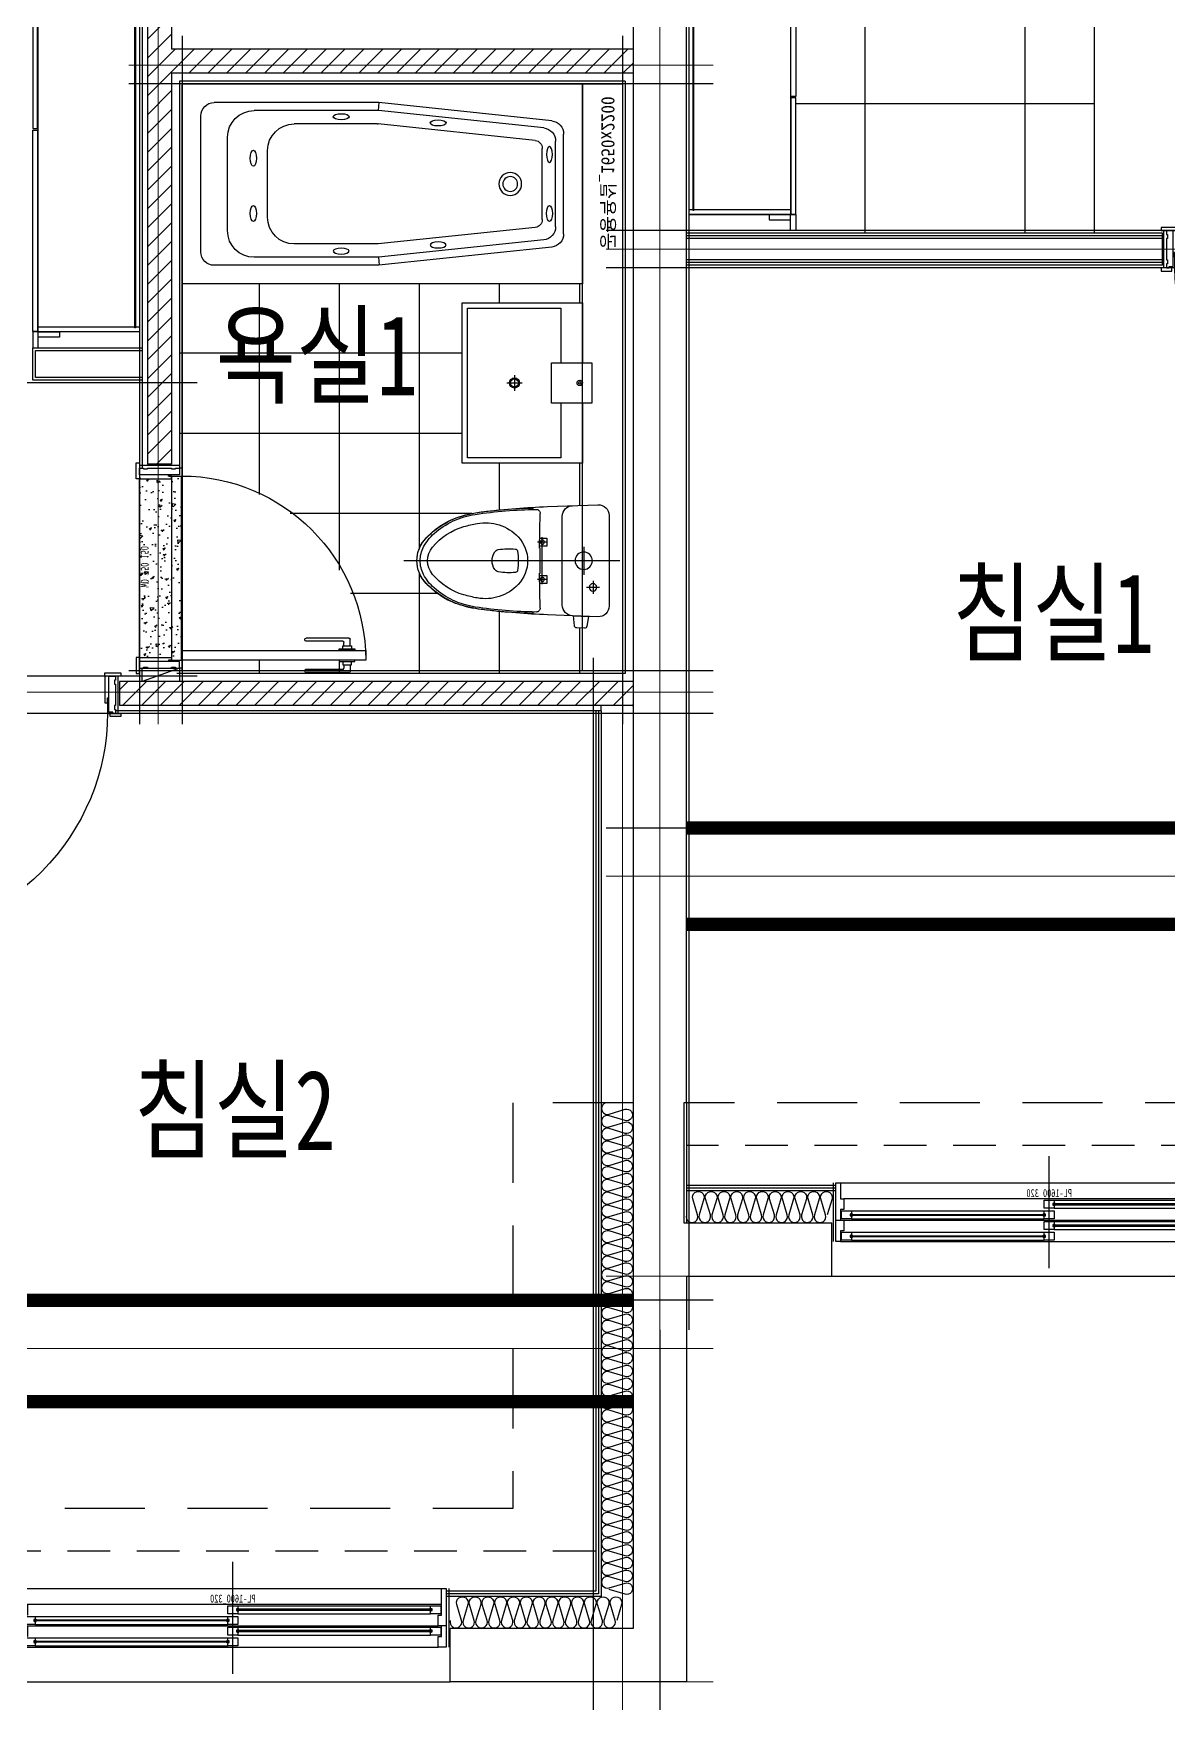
# Model space of a CAD drawing. Header units: millimetres. Extents: x 11101 to 63139, y 2659 to 57930.
# Drawn here: x 42802 to 47057, y 17563 to 23824 of the extents above; entities that cross this region are included whole.
import ezdxf
from ezdxf.enums import TextEntityAlignment as Align

# ---------------------------------------------------------------- set-up
doc = ezdxf.new("R2010")
doc.units = ezdxf.units.MM
doc.header["$LTSCALE"] = 100
for name, pattern in [('CEN', [62, 60, -1, 0, -1]), ('U-59A(111-115)$0$CEN', [62, 60, -1, 0, -1]), ('U-59A(111-115)$0$H', [1.3, 0.8, -0.5]), ('U-59A(111-115)$0$HID', [2.3, 1.5, -0.8]), ('U-59E(111D-114D)$0$CEN', [62, 60, -1, 0, -1]), ('U-59E(111D-114D)$0$H', [1.3, 0.8, -0.5]), ('U-59E(111D-114D)$0$HID', [2.3, 1.5, -0.8])]:
    doc.linetypes.add(name, pattern=pattern)
doc.layers.get('Defpoints').update_dxf_attribs({"color": 127})
for name, color, linetype in [('111D-114D-COR2-MF$0$WALL-1', 2, 'Continuous'), ('CEN-b', 16, 'CEN'), ('TEXT_실명', 3, 'Continuous'), ('U-59A(111-115)$0$CEN-b', 16, 'U-59A(111-115)$0$CEN'), ('U-59A(111-115)$0$CURTAIN', 8, 'U-59A(111-115)$0$H'), ('U-59A(111-115)$0$DOOR', 4, 'Continuous'), ('U-59A(111-115)$0$DOOR_1', 1, 'Continuous'), ('U-59A(111-115)$0$ELE5', 4, 'Continuous'), ('U-59A(111-115)$0$ELE7', 8, 'Continuous'), ('U-59A(111-115)$0$FIN6', 5, 'Continuous'), ('U-59A(111-115)$0$FUR', 4, 'Continuous'), ('U-59A(111-115)$0$INS', 8, 'Continuous'), ('U-59A(111-115)$0$INSHAT', 150, 'U-59A(111-115)$0$HID'), ('U-59A(111-115)$0$INSUL', 8, 'Continuous'), ('U-59A(111-115)$0$MC중심선', 8, 'U-59A(111-115)$0$HID'), ('U-59A(111-115)$0$RAIL-1', 7, 'Continuous'), ('U-59A(111-115)$0$TILE', 8, 'Continuous'), ('U-59A(111-115)$0$WALL-1', 2, 'Continuous'), ('U-59A(111-115)$0$WALL-3', 7, 'Continuous'), ('U-59A(111-115)$0$WIN', 4, 'Continuous'), ('U-59E(111D-114D)$0$CEN-b', 16, 'U-59E(111D-114D)$0$CEN'), ('U-59E(111D-114D)$0$CURTAIN', 8, 'U-59E(111D-114D)$0$H'), ('U-59E(111D-114D)$0$DOOR', 4, 'Continuous'), ('U-59E(111D-114D)$0$DOOR_1', 1, 'Continuous'), ('U-59E(111D-114D)$0$DOOR_2', 5, 'Continuous'), ('U-59E(111D-114D)$0$ELE7', 8, 'Continuous'), ('U-59E(111D-114D)$0$FIN4', 6, 'Continuous'), ('U-59E(111D-114D)$0$FIN6', 5, 'Continuous'), ('U-59E(111D-114D)$0$FUR', 4, 'Continuous'), ('U-59E(111D-114D)$0$FUR-R', 6, 'Continuous'), ('U-59E(111D-114D)$0$HAT-1', 9, 'Continuous'), ('U-59E(111D-114D)$0$INS', 8, 'Continuous'), ('U-59E(111D-114D)$0$INSHAT', 150, 'U-59E(111D-114D)$0$HID'), ('U-59E(111D-114D)$0$INSUL', 8, 'Continuous'), ('U-59E(111D-114D)$0$MC중심선', 8, 'U-59E(111D-114D)$0$HID'), ('U-59E(111D-114D)$0$RAIL-1', 7, 'Continuous'), ('U-59E(111D-114D)$0$TILE', 8, 'Continuous'), ('U-59E(111D-114D)$0$WALL-1', 2, 'Continuous'), ('U-59E(111D-114D)$0$WALL-2', 3, 'Continuous'), ('U-59E(111D-114D)$0$WALL-4', 4, 'Continuous'), ('U-59E(111D-114D)$0$WIN', 4, 'Continuous')]:
    doc.layers.add(name, color=color, linetype=linetype)
doc.layers.add('U-59A(111-115)$0$CEN아파트', color=1, linetype='U-59A(111-115)$0$CEN', lineweight=5)
doc.layers.add('U-59E(111D-114D)$0$CEN아파트', color=1, linetype='U-59E(111D-114D)$0$CEN', lineweight=5)
for name, color, linetype, plot in [('U-59A(111-115)$0$MC', 144, 'Continuous', False), ('U-59A(111-115)$0$창호공차', 39, 'Continuous', False), ('U-59E(111D-114D)$0$Defponts', 161, 'Continuous', False), ('U-59E(111D-114D)$0$MC', 144, 'Continuous', False), ('U-59E(111D-114D)$0$창호공차', 39, 'Continuous', False)]:
    doc.layers.add(name, color=color, linetype=linetype, plot=plot)
doc.styles.add('U-59A(111-115)$0$돋움체', font='', dxfattribs={"width": 0.8})
doc.styles.add('U-59E(111D-114D)$0$돋움체', font='', dxfattribs={"width": 0.8})
doc.styles.add('돋움체', font='', dxfattribs={"width": 0.8})
doc.styles.get('U-59A(111-115)$0$돋움체').set_extended_font_data('DotumChe')
doc.styles.get('U-59E(111D-114D)$0$돋움체').set_extended_font_data('DotumChe')
doc.styles.get('돋움체').set_extended_font_data('DotumChe')
pattern_1 = [(45, (197221.51, -125625.39), (-35.355339, 35.355339), [])]

# ---------------------------------------------------------------- blocks, each defined once
blk = doc.blocks.new('U-59A(111-115)$0$WD_손잡이')
at = {"layer": 'U-59A(111-115)$0$DOOR', "color": 8, "ltscale": 2}
for p, q in [((17.55, 17.35), (17.55, 42.1)), ((22.05, 46.6), (183.05, 46.6)), ((40.95, 17.35), (40.95, 30.4)), ((45.45, 34.9), (183.05, 34.9)), ((187.55, 39.4), (187.55, 42.1))]:
    blk.add_line(p, q, dxfattribs=at)
for points in [[(0, 5.85), (0, 0), (58.5, 0), (58.5, 5.85), (0, 5.85)], [(45.5, 5.85), (45.5, 17.35), (13, 17.35), (13, 5.85)]]:
    blk.add_lwpolyline(points, dxfattribs=at)
for centre, start, end in [((22.05, 42.1), 90, 180), ((45.45, 30.4), 90, 180), ((183.05, 42.1), 0, 90), ((183.05, 39.4), 270, 0)]:
    blk.add_arc(centre, 4.5, start, end, dxfattribs=at)
blk = doc.blocks.new('U-59A(111-115)$0$WD_900_140')
at = {"layer": 'U-59A(111-115)$0$DOOR', "ltscale": 2}
for points in [[(30, 128), (66, 128), (66, 968), (30, 968)], [(-20, 142), (20, 142), (20, 130), (-20, 130)], [(9.5, 130), (9.5, 125), (25, 125), (25, -10), (0, -10), (0, 5), (3, 5), (3, 20), (0, 20), (0, 100), (3, 100), (3, 115), (0, 115), (0, 130)], [(890.5, 130), (890.5, 125), (875, 125), (875, -10), (900, -10), (900, 5), (897, 5), (897, 20), (900, 20), (900, 100), (897, 100), (897, 115), (900, 115), (900, 130)], [(920, 142), (880, 142), (880, 130), (920, 130)], [(37, -7), (40, -7), (40, 90), (30, 90), (30, 72), (25, 72), (25, -10), (37, -10)], [(863, -7), (860, -7), (860, 90), (870, 90), (870, 72), (875, 72), (875, -10), (863, -10)], [(-20, -10), (40, -10), (40, -22), (-20, -22)], [(920, -10), (860, -10), (860, -22), (920, -22)]]:
    blk.add_lwpolyline(points, close=True, dxfattribs=at)
blk.add_lwpolyline([(0, 130), (-20, 130), (-20, -10), (0, -10), (0, 130), (-20, -10)], dxfattribs=at)
for points in [[(28, 130), (10, 130), (10, 125), (25, 125), (25, 73), (30, 73), (30, 128, 0.4142136)], [(872, 130), (890, 130), (890, 125), (875, 125), (875, 73), (870, 73), (870, 128, -0.4142136)]]:
    blk.add_lwpolyline(points, format="xyb", close=True, dxfattribs=at)
at = {"layer": 'U-59A(111-115)$0$DOOR_1'}
blk.add_arc((30, 128), 840, 359.999957, 90, dxfattribs=at)
at = {"layer": 'U-59A(111-115)$0$창호공차', "ltscale": 2}
blk.add_line((910, 130), (910, -10), dxfattribs=at)
at = {"layer": 'U-59A(111-115)$0$DOOR', "ltscale": 2, "xscale": -1, "rotation": 90}
blk.add_blockref('U-59A(111-115)$0$WD_손잡이', (30, 927.25), dxfattribs=at)
at = {"layer": 'U-59A(111-115)$0$DOOR', "ltscale": 2, "rotation": 270}
blk.add_blockref('U-59A(111-115)$0$WD_손잡이', (66, 927.25), dxfattribs=at)
at = {"layer": 'U-59A(111-115)$0$창호공차', "ltscale": 2, "style": 'U-59A(111-115)$0$돋움체', "width": 0.8}
blk.add_text('WD_900_140', height=30, dxfattribs=at).set_placement((454.93, 9.98), align=Align.MIDDLE_CENTER)
blk = doc.blocks.new('U-59A(111-115)$0$PL-1600_320')
at = {"layer": 'U-59A(111-115)$0$CEN-b', "ltscale": 2}
blk.add_line((800, 0), (800, 420), dxfattribs=at)
at = {"layer": 'U-59A(111-115)$0$WIN', "color": 8}
for p, q in [((1582, 320), (18, 320)), ((18, 260), (1570, 260)), ((781, 255), (59, 255)), ((781, 225), (59, 225)), ((1541, 215), (819.1, 215)), ((1570, 180), (30, 180)), ((781, 175), (59, 175)), ((781, 145), (59, 145)), ((1541, 185), (819.1, 185)), ((1541, 135), (819.1, 135)), ((1582, 100), (30, 100)), ((1582, 100), (30, 100)), ((1541, 105), (819.1, 105))]:
    blk.add_line(p, q, dxfattribs=at)
at = {"layer": 'U-59A(111-115)$0$WIN'}
for p, q in [((0, 180), (18, 180)), ((1600, 180), (1582, 180))]:
    blk.add_line(p, q, dxfattribs=at)
for points in [[(30, 220), (18, 220), (18, 320), (0, 320), (0, 180), (0, 100), (30, 100), (30, 140), (18, 140), (18, 180), (30, 180)], [(1600, 320), (1582, 320), (1582, 260), (1570, 260), (1570, 220), (1582, 220), (1582, 180), (1570, 180), (1570, 140), (1582, 140), (1582, 100), (1600, 100), (1600, 180)]]:
    blk.add_lwpolyline(points, close=True, dxfattribs=at)
at = {"layer": 'U-59A(111-115)$0$WIN', "color": 8}
for points in [[(53.5, 236.8), (53.5, 243.2), (59, 245), (59, 255), (21, 255), (21, 225), (59, 225), (59, 235)], [(819, 255), (781, 255), (781, 245), (786.5, 243.2), (786.5, 236.8), (781, 235), (781, 225), (819, 225)], [(784.5, 238), (55.5, 238), (55.5, 242), (784.5, 242)], [(819.1, 185), (819.1, 195), (813.5, 196.8), (813.5, 203.2), (819.1, 205), (819.1, 215), (781.1, 215), (781.1, 185)], [(1579, 215), (1541, 215), (1541, 205), (1546.5, 203.2), (1546.5, 196.8), (1541, 195), (1541, 185), (1579, 185)], [(53.5, 156.8), (53.5, 163.2), (59, 165), (59, 175), (21, 175), (21, 145), (59, 145), (59, 155)], [(784.5, 158), (55.5, 158), (55.5, 162), (784.5, 162)], [(819, 175), (781, 175), (781, 165), (786.5, 163.2), (786.5, 156.8), (781, 155), (781, 145), (819, 145)], [(819.1, 105), (819.1, 115), (813.5, 116.8), (813.5, 123.2), (819.1, 125), (819.1, 135), (781.1, 135), (781.1, 105)], [(1579, 135), (1541, 135), (1541, 125), (1546.5, 123.2), (1546.5, 116.8), (1541, 115), (1541, 105), (1579, 105)]]:
    blk.add_lwpolyline(points, close=True, dxfattribs=at)
for points in [[(59, 245.8), (61.7, 244.4), (62.3, 243.4), (62.8, 242)], [(59, 234.2), (61.7, 235.6), (62.3, 236.6), (62.8, 238)], [(781, 245.8), (778.3, 244.4), (777.7, 243.4), (777.2, 242)], [(781, 234.2), (778.3, 235.6), (777.7, 236.6), (777.2, 238)], [(815.6, 198), (1544.5, 198), (1544.5, 202), (815.6, 202), (815.6, 198), (815.6, 202)], [(819.1, 205.8), (821.8, 204.4), (822.3, 203.4), (822.9, 202)], [(819.1, 194.2), (821.8, 195.6), (822.3, 196.6), (822.9, 198)], [(1541, 205.8), (1538.3, 204.4), (1537.7, 203.4), (1537.2, 202)], [(1541, 194.2), (1538.3, 195.6), (1537.7, 196.6), (1537.2, 198)], [(59, 165.8), (61.7, 164.4), (62.3, 163.4), (62.8, 162)], [(59, 154.2), (61.7, 155.6), (62.3, 156.6), (62.8, 158)], [(781, 165.8), (778.3, 164.4), (777.7, 163.4), (777.2, 162)], [(781, 154.2), (778.3, 155.6), (777.7, 156.6), (777.2, 158)], [(819.1, 125.8), (821.8, 124.4), (822.3, 123.4), (822.9, 122)], [(1541, 125.8), (1538.3, 124.4), (1537.7, 123.4), (1537.2, 122)], [(815.6, 118), (1544.5, 118), (1544.5, 122), (815.6, 122), (815.6, 118), (815.6, 122)], [(819.1, 114.2), (821.8, 115.6), (822.3, 116.6), (822.9, 118)], [(1541, 114.2), (1538.3, 115.6), (1537.7, 116.6), (1537.2, 118)]]:
    blk.add_lwpolyline(points, dxfattribs=at)
at = {"layer": 'U-59A(111-115)$0$창호공차', "ltscale": 2}
for p, q in [((-10, 320), (-10, 100)), ((1610, 320), (1610, 100))]:
    blk.add_line(p, q, dxfattribs=at)
at = {"layer": 'U-59A(111-115)$0$창호공차', "ltscale": 2, "style": 'U-59A(111-115)$0$돋움체', "width": 0.8}
blk.add_text('PL-1600_320', height=30, dxfattribs=at).set_placement((800, 282.2), align=Align.MIDDLE_CENTER)
blk = doc.blocks.new('U-59A(111-115)$0$insul1')
blk.add_lwpolyline([(0, 0.25, 1.344031), (0.35, 0.25), (0.2, 0.75, -1.344031), (0.55, 0.75), (0.4, 0.25)], format="xyb")
blk = doc.blocks.new('U-59A(111-115)$0$59A_신발장')
at = {"layer": 'U-59A(111-115)$0$ELE7'}
for p, q in [((-637.7, 603.1), (-634.7, 603.1)), ((-634.7, -305.9), (-637.7, -305.9))]:
    blk.add_line(p, q, dxfattribs=at)
at = {"layer": 'U-59A(111-115)$0$ELE7', "color": 8}
for p, q in [((-637.7, 603.1), (-637.7, -305.9)), ((-634.7, 603.1), (-634.7, -305.9))]:
    blk.add_line(p, q, dxfattribs=at)
at = {"layer": 'U-59A(111-115)$0$FUR'}
for p, q in [((-1019.7, 678.1), (-999.7, 678.1)), ((-1019.7, 618.1), (-1019.7, 678.1)), ((-999.7, 678.1), (-999.7, 618.1)), ((-919.7, 638.1), (-999.7, 638.1)), ((-999.7, 638.1), (-999.7, 618.1)), ((-919.7, 618.1), (-919.7, 638.1)), ((-999.7, 618.1), (-1019.7, 618.1)), ((-1001.7, 616.1), (-1019.7, 616.1)), ((-1019.7, 616.1), (-1019.7, 181.1)), ((-1001.7, 181.1), (-1001.7, 616.1)), ((-999.7, 618.1), (-919.7, 618.1)), ((-999.7, -320.9), (-999.7, 618.1)), ((-999.7, 618.1), (-619.7, 618.1)), ((-619.7, 618.1), (-999.7, 618.1)), ((-999.7, 600.1), (-637.7, 600.1)), ((-634.7, 600.1), (-619.7, 600.1)), ((-619.7, 618.1), (-619.7, -320.9)), ((-1019.7, 181.1), (-1001.7, 181.1)), ((-1019.7, 175.1), (-1001.7, 175.1)), ((-1019.7, -318.9), (-1019.7, 175.1)), ((-1001.7, 175.1), (-1001.7, -318.9)), ((-637.7, -302.9), (-999.7, -302.9)), ((-619.7, -302.9), (-634.7, -302.9)), ((-1001.7, -318.9), (-1019.7, -318.9)), ((-619.7, -320.9), (-999.7, -320.9)), ((-999.7, -320.9), (-919.7, -320.9))]:
    blk.add_line(p, q, dxfattribs=at)
blk = doc.blocks.new('U-59A(111-115)', base_point=(154464.3, 32022.8))
at = {"layer": 'U-59A(111-115)$0$CEN아파트', "ltscale": 2}
for p, q in [((154455.4, 25855.1), (154455.4, 32385.1)), ((157445.4, 29905.1), (154255.4, 29905.1)), ((161415.4, 27555.1), (154255.4, 27555.1)), ((161425.4, 26055.1), (154255.4, 26055.1))]:
    blk.add_line(p, q, dxfattribs=at)
at = {"layer": 'U-59A(111-115)$0$CURTAIN', "ltscale": 2}
blk.add_line((157275.4, 26545.1), (154555.4, 26545.1), dxfattribs=at)
at = {"layer": 'U-59A(111-115)$0$ELE5', "ltscale": 2}
blk.add_line((156085.4, 29965.1), (156085.4, 31085.1), dxfattribs=at)
at = {"layer": 'U-59A(111-115)$0$FIN6', "ltscale": 2}
for p, q in [((155115.4, 26395.1), (154555.4, 26395.1)), ((155115.4, 26385.1), (154555.4, 26385.1))]:
    blk.add_line(p, q, dxfattribs=at)
at = {"layer": 'U-59A(111-115)$0$INS', "ltscale": 2}
for p, q in [((154555.4, 26705.1), (154555.4, 26255.1)), ((155115.4, 26375.1), (154555.4, 26375.1))]:
    blk.add_line(p, q, dxfattribs=at)
at = {"layer": 'U-59A(111-115)$0$INSHAT', "ltscale": 2}
blk.add_line((160715.4, 26705.1), (154555.4, 26705.1), dxfattribs=at)
at = {"layer": 'U-59A(111-115)$0$MC', "ltscale": 2}
for p, q in [((154565.4, 25855.1), (154565.4, 32385.1)), ((157445.4, 29975.1), (154255.4, 29975.1)), ((157445.4, 29835.1), (154255.4, 29835.1)), ((161415.4, 27735.1), (154255.4, 27735.1))]:
    blk.add_line(p, q, dxfattribs=at)
at = {"layer": 'U-59A(111-115)$0$MC중심선', "ltscale": 2, "const_width": 50}
for points in [[(161165.4, 27735.1), (154555.4, 27735.1)], [(161165.4, 27375.1), (154555.4, 27375.1)]]:
    blk.add_lwpolyline(points, dxfattribs=at)
at = {"layer": 'U-59A(111-115)$0$RAIL-1', "ltscale": 2}
blk.add_line((155100.4, 26055.1), (156730.4, 26055.1), dxfattribs=at)
at = {"layer": 'U-59A(111-115)$0$TILE', "ltscale": 2}
for p, q in [((155225.4, 29965.1), (155225.4, 32235.1)), ((155825.4, 29965.1), (155825.4, 32235.1)), ((156085.4, 30450.1), (154965.4, 30450.1))]:
    blk.add_line(p, q, dxfattribs=at)
at = {"layer": 'U-59A(111-115)$0$WALL-1', "ltscale": 2}
for p, q in [((154555.4, 26705.1), (154555.4, 31635.1)), ((154555.4, 26705.1), (154545.4, 26705.1)), ((154545.4, 26705.1), (154545.4, 26255.1)), ((154545.4, 26255.1), (155100.4, 26255.1)), ((155100.4, 26055.1), (155100.4, 26255.1))]:
    blk.add_line(p, q, dxfattribs=at)
at = {"layer": 'U-59A(111-115)$0$WALL-3', "ltscale": 2}
for p, q in [((156340.4, 29965.1), (154555.4, 29965.1)), ((156340.4, 29955.1), (154555.4, 29955.1)), ((156340.4, 29945.1), (154555.4, 29945.1)), ((156340.4, 29845.1), (156340.4, 29965.1)), ((156340.4, 29865.1), (154555.4, 29865.1)), ((156340.4, 29855.1), (154555.4, 29855.1)), ((156340.4, 29845.1), (154555.4, 29845.1))]:
    blk.add_line(p, q, dxfattribs=at)
at = {"layer": 'U-59A(111-115)$0$DOOR', "ltscale": 2, "rotation": 180}
blk.add_blockref('U-59A(111-115)$0$WD_900_140', (157255.4, 29965.1), dxfattribs=at)
at = {"layer": 'U-59A(111-115)$0$FUR', "ltscale": 2, "rotation": 180}
blk.add_blockref('U-59A(111-115)$0$59A_신발장', (153945.7, 30653.4), dxfattribs=at)
at = {"layer": 'U-59A(111-115)$0$INSUL', "ltscale": 2, "xscale": 120, "yscale": 120, "zscale": 120, "row_count": 1, "column_count": 11, "row_spacing": 0, "column_spacing": 48}
blk.add_blockref('U-59A(111-115)$0$insul1', (154555.4, 26255.1), dxfattribs=at)
at = {"layer": 'U-59A(111-115)$0$WIN', "ltscale": 2, "xscale": -1}
blk.add_blockref('U-59A(111-115)$0$PL-1600_320', (156715.4, 26085.1), dxfattribs=at)
blk = doc.blocks.new('U-59E(111D-114D)$0$WD_손잡이')
at = {"layer": 'U-59E(111D-114D)$0$DOOR', "color": 8, "ltscale": 2}
for p, q in [((17.55, 17.35), (17.55, 42.1)), ((22.05, 46.6), (183.05, 46.6)), ((40.95, 17.35), (40.95, 30.4)), ((45.45, 34.9), (183.05, 34.9)), ((187.55, 39.4), (187.55, 42.1))]:
    blk.add_line(p, q, dxfattribs=at)
for points in [[(0, 5.85), (0, 0), (58.5, 0), (58.5, 5.85), (0, 5.85)], [(45.5, 5.85), (45.5, 17.35), (13, 17.35), (13, 5.85)]]:
    blk.add_lwpolyline(points, dxfattribs=at)
for centre, start, end in [((22.05, 42.1), 90, 180), ((45.45, 30.4), 90, 180), ((183.05, 42.1), 0, 90), ((183.05, 39.4), 270, 0)]:
    blk.add_arc(centre, 4.5, start, end, dxfattribs=at)
blk = doc.blocks.new('U-59E(111D-114D)$0$WD_750_150')
at = {"layer": 'U-59E(111D-114D)$0$DOOR_2', "ltscale": 2}
h = blk.add_hatch(dxfattribs=at)
h.set_pattern_fill('AR-CONC', color=256, scale=0.5, style=0)
h.set_pattern_definition([(50, (-783504.944, 224657.94), (91.0923345, -7.969543), [9.525, -104.775]), (355, (-783504.94, 224657.94), (-17.621413, 95.528321), [7.62, -83.82]), (100.451, (-783497.35, 224657.28), (73.471251, 87.558344), [8.095, -89.045]), (46.1842, (-783504.94, 224683.34), (135.53952, -21.021164), [14.2875, -157.1625]), (96.6356, (-783493.65, 224681.59), (118.702117, 123.712778), [12.1425, -133.5675]), (351.184, (-783504.94, 224683.34), (118.702303, 123.71256), [11.43, -125.73]), (21, (-783492.244, 224676.99), (75.80744, -51.132759), [9.525, -104.775]), (326, (-783492.24, 224676.99), (30.901014, 92.093983), [7.62, -83.82]), (71.4514, (-783485.93, 224672.73), (106.708245, 40.961429), [8.095, -89.045]), (37.5, (-783504.944, 224657.94), (1.5443016, 42.2775194), [0, -82.804, 0, -85.09, 0, -84.1375]), (7.5, (-783504.944, 224657.94), (33.4098313, 50.0902874), [0, -48.514, 0, -80.899, 0, -32.0675]), (327.5, (-783533.265, 224657.94), (67.7952976, -2.864372), [0, -31.75, 0, -99.06, 0, -131.445]), (317.5, (-783545.965, 224657.94), (74.0645907, 12.7132455), [0, -41.275, 0, -65.786, 0, -93.345])])
h.paths.add_polyline_path([(710, 120), (40, 120), (40, 3), (37, 3), (37, 0), (40, 0), (710, 0), (713, 0), (713, 3), (710, 3)])
h.paths.add_polyline_path([(720, 158), (30, 158), (30, 120), (47.67, 120), (720, 120)])
at = {"layer": 'U-59E(111D-114D)$0$DOOR', "ltscale": 2}
for points in [[(30, 158), (66, 158), (66, 848), (30, 848)], [(37, 3), (40, 3), (40, 120), (30, 120), (30, 109), (25, 109), (25, 0), (37, 0)], [(713, 3), (710, 3), (710, 120), (720, 120), (720, 109), (725, 109), (725, 0), (713, 0)], [(-20, 0), (40, 0), (40, -12), (-20, -12)], [(770, 0), (710, 0), (710, -12), (770, -12)]]:
    blk.add_lwpolyline(points, close=True, dxfattribs=at)
for points in [[(0, 150), (-50, 150), (-50, 10), (0, 10), (0, 150), (-50, 10)], [(25, 150), (25, 0), (0, 0), (0, 15), (3, 15), (3, 30), (0, 30), (0, 120), (3, 120), (3, 135), (0, 135), (0, 150), (25, 150), (25, 150)], [(725, 150), (725, 0), (750, 0), (750, 15), (747, 15), (747, 30), (750, 30), (750, 120), (747, 120), (747, 135), (750, 135), (750, 150), (725, 150), (725, 150)]]:
    blk.add_lwpolyline(points, dxfattribs=at)
for points in [[(28, 160), (0, 160), (0, 150), (25, 150), (25, 110), (30, 110), (30, 158, 0.4142136)], [(722, 160), (750, 160), (750, 150), (725, 150), (725, 110), (720, 110), (720, 158, -0.4142136)]]:
    blk.add_lwpolyline(points, format="xyb", close=True, dxfattribs=at)
at = {"layer": 'U-59E(111D-114D)$0$DOOR_1'}
blk.add_arc((30, 158), 690, 0, 90, dxfattribs=at)
at = {"layer": 'U-59E(111D-114D)$0$DOOR_2', "ltscale": 2}
for p, q in [((30, 158), (720, 158)), ((720, 120), (30, 120)), ((40, 0), (710, 0))]:
    blk.add_line(p, q, dxfattribs=at)
at = {"layer": 'U-59E(111D-114D)$0$창호공차', "ltscale": 2}
blk.add_line((760, 150), (760, 0), dxfattribs=at)
at = {"layer": 'U-59E(111D-114D)$0$DOOR', "ltscale": 2, "xscale": -1, "rotation": 90}
blk.add_blockref('U-59E(111D-114D)$0$WD_손잡이', (30, 807.25), dxfattribs=at)
at = {"layer": 'U-59E(111D-114D)$0$DOOR', "ltscale": 2, "rotation": 270}
blk.add_blockref('U-59E(111D-114D)$0$WD_손잡이', (66, 807.25), dxfattribs=at)
at = {"layer": 'U-59E(111D-114D)$0$창호공차', "ltscale": 2, "style": 'U-59E(111D-114D)$0$돋움체', "width": 0.8}
blk.add_text('WD_750_150', height=30, dxfattribs=at).set_placement((379.93, 19.98), align=Align.MIDDLE_CENTER)
blk = doc.blocks.new('U-59E(111D-114D)$0$WD_900_140')
at = {"layer": 'U-59E(111D-114D)$0$DOOR', "ltscale": 2}
for points in [[(30, 128), (66, 128), (66, 968), (30, 968)], [(-20, 142), (20, 142), (20, 130), (-20, 130)], [(9.5, 130), (9.5, 125), (25, 125), (25, -10), (0, -10), (0, 5), (3, 5), (3, 20), (0, 20), (0, 100), (3, 100), (3, 115), (0, 115), (0, 130)], [(890.5, 130), (890.5, 125), (875, 125), (875, -10), (900, -10), (900, 5), (897, 5), (897, 20), (900, 20), (900, 100), (897, 100), (897, 115), (900, 115), (900, 130)], [(920, 142), (880, 142), (880, 130), (920, 130)], [(37, -7), (40, -7), (40, 90), (30, 90), (30, 72), (25, 72), (25, -10), (37, -10)], [(863, -7), (860, -7), (860, 90), (870, 90), (870, 72), (875, 72), (875, -10), (863, -10)], [(-20, -10), (40, -10), (40, -22), (-20, -22)], [(920, -10), (860, -10), (860, -22), (920, -22)]]:
    blk.add_lwpolyline(points, close=True, dxfattribs=at)
blk.add_lwpolyline([(0, 130), (-20, 130), (-20, -10), (0, -10), (0, 130), (-20, -10)], dxfattribs=at)
for points in [[(28, 130), (10, 130), (10, 125), (25, 125), (25, 73), (30, 73), (30, 128, 0.4142136)], [(872, 130), (890, 130), (890, 125), (875, 125), (875, 73), (870, 73), (870, 128, -0.4142136)]]:
    blk.add_lwpolyline(points, format="xyb", close=True, dxfattribs=at)
at = {"layer": 'U-59E(111D-114D)$0$DOOR_1'}
blk.add_arc((30, 128), 840, 359.999957, 90, dxfattribs=at)
at = {"layer": 'U-59E(111D-114D)$0$창호공차', "ltscale": 2}
blk.add_line((910, 130), (910, -10), dxfattribs=at)
at = {"layer": 'U-59E(111D-114D)$0$DOOR', "ltscale": 2, "xscale": -1, "rotation": 90}
blk.add_blockref('U-59E(111D-114D)$0$WD_손잡이', (30, 927.25), dxfattribs=at)
at = {"layer": 'U-59E(111D-114D)$0$DOOR', "ltscale": 2, "rotation": 270}
blk.add_blockref('U-59E(111D-114D)$0$WD_손잡이', (66, 927.25), dxfattribs=at)
at = {"layer": 'U-59E(111D-114D)$0$창호공차', "ltscale": 2, "style": 'U-59E(111D-114D)$0$돋움체', "width": 0.8}
blk.add_text('WD_900_140', height=30, dxfattribs=at).set_placement((454.93, 9.98), align=Align.MIDDLE_CENTER)
blk = doc.blocks.new('U-59E(111D-114D)$0$59E_신발장')
at = {"layer": 'U-59E(111D-114D)$0$ELE7'}
for p, q in [((-637.7, 603.1), (-634.7, 603.1)), ((-634.7, -886.9), (-637.7, -886.9))]:
    blk.add_line(p, q, dxfattribs=at)
at = {"layer": 'U-59E(111D-114D)$0$ELE7', "color": 8}
for p, q in [((-637.7, 603.1), (-637.7, -886.9)), ((-634.7, 603.1), (-634.7, -886.9))]:
    blk.add_line(p, q, dxfattribs=at)
at = {"layer": 'U-59E(111D-114D)$0$FUR'}
for p, q in [((-1019.7, 678.1), (-999.7, 678.1)), ((-1019.7, 618.1), (-1019.7, 678.1)), ((-999.7, 678.1), (-999.7, 618.1)), ((-919.7, 638.1), (-999.7, 638.1)), ((-999.7, 638.1), (-999.7, 618.1)), ((-919.7, 618.1), (-919.7, 638.1)), ((-999.7, 618.1), (-1019.7, 618.1)), ((-1001.7, 616.1), (-1019.7, 616.1)), ((-1019.7, 616.1), (-1019.7, -138.9)), ((-1001.7, -138.9), (-1001.7, 616.1)), ((-999.7, 618.1), (-919.7, 618.1)), ((-999.7, -901.9), (-999.7, 618.1)), ((-999.7, 618.1), (-619.7, 618.1)), ((-619.7, 618.1), (-999.7, 618.1)), ((-999.7, 600.1), (-637.7, 600.1)), ((-634.7, 600.1), (-619.7, 600.1)), ((-619.7, 618.1), (-619.7, -901.9)), ((-1019.7, -138.9), (-1001.7, -138.9)), ((-1019.7, -144.9), (-1001.7, -144.9)), ((-1019.7, -899.9), (-1019.7, -144.9)), ((-1001.7, -144.9), (-1001.7, -899.9)), ((-1001.7, -899.9), (-1019.7, -899.9)), ((-999.7, -901.9), (-1019.7, -901.9)), ((-1019.7, -901.9), (-1019.7, -961.9)), ((-637.7, -883.9), (-999.7, -883.9)), ((-619.7, -901.9), (-999.7, -901.9)), ((-999.7, -921.9), (-999.7, -901.9)), ((-999.7, -901.9), (-919.7, -901.9)), ((-999.7, -961.9), (-999.7, -901.9)), ((-919.7, -921.9), (-999.7, -921.9)), ((-919.7, -901.9), (-919.7, -921.9)), ((-619.7, -883.9), (-634.7, -883.9)), ((-1019.7, -961.9), (-999.7, -961.9))]:
    blk.add_line(p, q, dxfattribs=at)
blk = doc.blocks.new('U-59E(111D-114D)$0$84 공용 양변기 평면')
at = {"layer": 'U-59E(111D-114D)$0$FUR-R', "color": 6}
for p, q in [((271.3, 455.8), (82.2, 463)), ((40.7, 423.1), (40.7, 83.1)), ((215.7, 86.7), (215.7, 419.4)), ((82.2, 43.1), (271.3, 50.3)), ((173.7, 46.6), (117.7, 44.5)), ((117.7, 44.5), (123.7, 7.6)), ((132.9, 0), (161.9, 1.1)), ((170.6, 9.4), (173.7, 46.6))]:
    blk.add_line(p, q, dxfattribs=at)
at = {"layer": 'U-59E(111D-114D)$0$FUR-R', "color": 8}
for p, q in [((300.7, 300.1), (298.7, 430.3)), ((272.7, 323.1), (308.7, 323.1)), ((300.1, 338.1), (273.7, 338.1)), ((273.7, 338.1), (273.7, 308.1)), ((290.7, 165.1), (290.7, 341.1)), ((273.7, 308.1), (300.6, 308.1)), ((298.7, 253.1), (298.7, 300.1)), ((298.7, 300.1), (300.7, 300.1)), ((298.7, 206.1), (298.7, 253.1)), ((300.6, 198.1), (273.7, 198.1)), ((273.7, 198.1), (273.7, 168.1)), ((298.7, 75.8), (300.7, 206.1)), ((300.7, 206.1), (298.7, 206.1)), ((272.7, 183.1), (308.7, 183.1)), ((273.7, 168.1), (300.1, 168.1))]:
    blk.add_line(p, q, dxfattribs=at)
at = {"layer": 'U-59E(111D-114D)$0$FUR-R', "color": 1}
for p, q in [((0, 253.1), (809.5, 253.1)), ((135.7, 305.6), (135.7, 200.6)), ((76.7, 153.1), (124.7, 153.1)), ((100.7, 177.1), (100.7, 129.1))]:
    blk.add_line(p, q, dxfattribs=at)
at = {"layer": 'U-59E(111D-114D)$0$FUR-R', "color": 6}
blk.add_lwpolyline([(271.3, 50.3, 0.019832), (508.4, 68.9, 0.041487), (596.1, 86.7, 0.149206), (732.9, 176.2, 0.362125), (732.9, 329.9, 0.149206), (596.1, 419.4, 0.041487), (508.4, 437.3, 0.019831), (271.3, 455.8)], format="xyb", dxfattribs=at)
at = {"layer": 'U-59E(111D-114D)$0$FUR-R', "color": 8}
for points in [[(298.7, 430.3), (298.7, 430.6)], [(298.7, 75.6), (298.7, 75.8)]]:
    blk.add_lwpolyline(points, dxfattribs=at)
for centre in [(290.7, 323.1), (290.7, 183.1)]:
    blk.add_circle(centre, 8, dxfattribs=at)
at = {"layer": 'U-59E(111D-114D)$0$FUR-R', "color": 6}
for centre, radius in [((135.7, 253.1), 32.5), ((100.7, 153.1), 14)]:
    blk.add_circle(centre, radius, dxfattribs=at)
for centre, radius, start, end in [((80.7, 423.1), 40, 87.80526, 180), ((175.7, 419.4), 40, 0, 87.80549), ((80.7, 83.1), 40, 180, 272.19427), ((175.7, 86.7), 40, 272.19451, 0), ((132.5, 9), 9, 189.15826, 272.19), ((161.6, 10.1), 9, 272.19, 355.22174)]:
    blk.add_arc(centre, radius, start, end, dxfattribs=at)
at = {"layer": 'U-59E(111D-114D)$0$FUR-R', "color": 8}
for centre, radius, start, end in [((313.7, 430.6), 15, 89.1659, 180), ((289.2, -1254.3), 1700, 81.44192, 89.16589), ((333.7, 435.7), 15, 88.49638, 139.40169), ((289.2, -1260.8), 1712, 81.09213, 88.49639), ((504.7, 225.6), 170, 79.58412, 136.55289), ((445.1, -99), 500, 73.75836, 79.58412), ((497.5, 130.2), 300, 48.54405, 81.44192), ((493.1, 110.9), 325.5, 44.31307, 79.17128), ((517.8, 150.6), 240, 39.81321, 73.75836), ((475.7, 253.1), 130, 136.55289, 223.44711), ((576.9, 220.1), 180, 28.10288, 48.54405), ((638.7, 253.1), 122, 0, 44.31307), ((620.7, 253.1), 240, 171.34704, 180), ((620.7, 253.1), 240, 180, 188.65296), ((392.3, 287.8), 9, 96.08758, 171.34704), ((415.8, 68.1), 230, 79.9998, 96.08758), ((452.2, 274.9), 20, 33.04089, 79.9998), ((418.7, 253.1), 60, 359.99995, 33.04089), ((418.7, 253.1), 60, 326.95911, 0.00005), ((640.7, 253.1), 80, 320.18679, 39.81321), ((638.7, 253.1), 122, 315.68693, 0), ((638.7, 253.1), 110, 0, 28.10288), ((638.7, 253.1), 110, 331.89712, 0), ((392.3, 218.3), 9, 188.65296, 263.91242), ((415.8, 438.1), 230, 263.91242, 280.0002), ((452.2, 231.3), 20, 280.0002, 326.95911), ((517.8, 355.5), 240, 286.24164, 320.18679), ((576.9, 286), 180, 311.45595, 331.89712), ((504.7, 280.6), 170, 223.44711, 280.41588), ((497.5, 376), 300, 278.55808, 311.45595), ((493.1, 395.2), 325.5, 280.82872, 315.68693), ((313.7, 75.6), 15, 180, 270.8341), ((289.2, 1760.4), 1700, 270.83411, 278.55808), ((289.2, 1766.9), 1712, 271.50361, 278.90787), ((445.1, 605.1), 500, 280.41588, 286.24164), ((333.7, 70.5), 15, 220.59831, 271.50362)]:
    blk.add_arc(centre, radius, start, end, dxfattribs=at)
blk = doc.blocks.new('U-59E(111D-114D)$0$A$C29F42446')
at = {"layer": 'U-59E(111D-114D)$0$FUR-R', "color": 8}
for p, q in [((-1385.7, 611.6), (-737.1, 680)), ((-1355.7, 584.9), (-735.4, 650)), ((-735.4, 650), (-738.8, 679.8)), ((-737.1, 680), (-120, 680)), ((-737.1, 650), (-270, 650)), ((-70, 120), (-70, 630)), ((-1323.4, 538.2), (-734.2, 599.8)), ((-730.8, 600), (-420, 600)), ((-1430, 188.1), (-1430, 561.9)), ((-1400, 214.8), (-1400, 535.2)), ((-1350, 241.6), (-1350, 508.4)), ((-170, 200), (-170, 550)), ((-320, 250), (-320, 500)), ((-1323.4, 211.8), (-734.2, 150.2)), ((-1385.7, 138.4), (-737.1, 70)), ((-1355.7, 165.1), (-735.4, 100)), ((-730.8, 150), (-420, 150)), ((-735.4, 100), (-738.8, 70.2)), ((-737.1, 70), (-120, 70)), ((-735.4, 100), (-270, 100))]:
    blk.add_line(p, q, dxfattribs=at)
at = {"layer": 'U-59E(111D-114D)$0$FUR-R'}
blk.add_lwpolyline([(-1500, 0), (0, 0), (0, 750), (-1500, 750)], close=True, dxfattribs=at)
at = {"layer": 'U-59E(111D-114D)$0$FUR-R', "color": 8}
for radius in [42.8, 27.8]:
    blk.add_circle((-1229.7, 375), radius, dxfattribs=at)
for centre, radius, start, end in [((-270, 550), 100, 0, 90), ((-120, 630), 50, 0, 90), ((-1380, 561.9), 50, 96.51688, 180), ((-1350, 535.2), 50, 96.51688, 180), ((-730.8, 570), 30, 90, 96.51688), ((-420, 500), 100, 0, 90), ((-1320, 508.4), 30, 96.51688, 180), ((-1380, 188.1), 50, 180, 263.48312), ((-1350, 214.8), 50, 180, 263.48312), ((-1320, 241.6), 30, 180, 263.48312), ((-420, 250), 100, 270, 0), ((-270, 200), 100, 270, 0), ((-730.8, 180), 30, 263.48312, 270), ((-120, 120), 50, 270, 0)]:
    blk.add_arc(centre, radius, start, end, dxfattribs=at)
at = {"layer": 'U-59E(111D-114D)$0$FUR-R', "color": 8, "extrusion": (0, 0, -1)}
for centre, major_axis in [((-596.3, 626.9), (30.1, 0)), ((-959.4, 603.7), (30.1, 0)), ((-266.8, 471.2), (0, 30.1)), ((-1376.8, 264.4), (0, 30.1)), ((-266.8, 264.4), (0, 30.1))]:
    blk.add_ellipse(centre, major_axis=major_axis, ratio=0.375161, dxfattribs=at)
at = {"layer": 'U-59E(111D-114D)$0$FUR-R', "color": 8}
for centre, major_axis in [((-1376.8, 485.6), (0, -30.1)), ((-959.4, 146.3), (30.1, 0)), ((-596.3, 123.1), (30.1, 0))]:
    blk.add_ellipse(centre, major_axis=major_axis, ratio=0.375161, dxfattribs=at)
blk = doc.blocks.new('U-59E(111D-114D)$0$snfsss')
at = {"layer": 'U-59E(111D-114D)$0$FUR-R', "color": 1}
for p, q in [((1528392.8, -944726.3), (1528334.8, -944726.3)), ((1528363.8, -944755.3), (1528363.8, -944697.3))]:
    blk.add_line(p, q, dxfattribs=at)
at = {"layer": 'U-59E(111D-114D)$0$FUR-R'}
for points in [[(1528109.3, -944651.3), (1528109.3, -944426.3), (1528559.3, -944426.3), (1528559.3, -945026.3), (1528109.3, -945026.3), (1528109.3, -944801.3)], [(1528189.3, -944651.3), (1528189.3, -944446.3), (1528539.3, -944446.3), (1528539.3, -945006.3), (1528189.3, -945006.3), (1528189.3, -944801.3)]]:
    blk.add_lwpolyline(points, dxfattribs=at)
blk.add_lwpolyline([(1528074.3, -944651.3), (1528224.3, -944651.3), (1528224.3, -944801.3), (1528074.3, -944801.3)], close=True, dxfattribs=at)
at = {"layer": 'U-59E(111D-114D)$0$FUR-R', "color": 1}
for centre, radius in [((1528119.3, -944726.3), 10), ((1528119.3, -944726.3), 5), ((1528363.8, -944726.3), 19), ((1528363.8, -944726.3), 15)]:
    blk.add_circle(centre, radius, dxfattribs=at)
blk = doc.blocks.new('U-59E(111D-114D)$0$공용욕실_1650x2200')
at = {"layer": 'Defpoints', "ltscale": 2}
blk.add_lwpolyline([(-437, -483.9), (1763, -483.9), (1763, 1166.1), (-437, 1166.1)], close=True, dxfattribs=at)
at = {"layer": 'U-59E(111D-114D)$0$FUR-R'}
blk.add_lwpolyline([(-437, 1016.1), (1763, 1016.1), (1763, 1166.1), (-437, 1166.1), (-437, 1016.1)], dxfattribs=at)
at = {"layer": 'U-59E(111D-114D)$0$FUR-R', "rotation": 270}
for name, p in [('U-59E(111D-114D)$0$84 공용 양변기 평면', (-277.5, 1156.8)), ('U-59E(111D-114D)$0$A$C29F42446', (1013, -483.9))]:
    blk.add_blockref(name, p, dxfattribs=at)
at = {"layer": 'U-59E(111D-114D)$0$FUR-R', "extrusion": (0, 0, -1), "zscale": -1, "rotation": 270}
blk.add_blockref('U-59E(111D-114D)$0$snfsss', (944084.5, 1529125.4), dxfattribs=at)
at = {"layer": 'U-59E(111D-114D)$0$Defponts', "style": 'U-59E(111D-114D)$0$돋움체'}
blk.add_text('공용욕실_1650x2200', height=50, dxfattribs=at).set_placement((1429.2, 1111.2), align=Align.MIDDLE)
blk = doc.blocks.new('U-59E(111D-114D)$0$PL-1600_320')
at = {"layer": 'U-59E(111D-114D)$0$CEN-b', "ltscale": 2}
blk.add_line((800, 0), (800, 420), dxfattribs=at)
at = {"layer": 'U-59E(111D-114D)$0$WIN', "color": 8}
for p, q in [((1582, 320), (18, 320)), ((18, 260), (1570, 260)), ((781, 255), (59, 255)), ((781, 225), (59, 225)), ((1541, 215), (819.1, 215)), ((1570, 180), (30, 180)), ((781, 175), (59, 175)), ((781, 145), (59, 145)), ((1541, 185), (819.1, 185)), ((1541, 135), (819.1, 135)), ((1582, 100), (30, 100)), ((1582, 100), (30, 100)), ((1541, 105), (819.1, 105))]:
    blk.add_line(p, q, dxfattribs=at)
at = {"layer": 'U-59E(111D-114D)$0$WIN'}
for p, q in [((0, 180), (18, 180)), ((1600, 180), (1582, 180))]:
    blk.add_line(p, q, dxfattribs=at)
for points in [[(30, 220), (18, 220), (18, 320), (0, 320), (0, 180), (0, 100), (30, 100), (30, 140), (18, 140), (18, 180), (30, 180)], [(1600, 320), (1582, 320), (1582, 260), (1570, 260), (1570, 220), (1582, 220), (1582, 180), (1570, 180), (1570, 140), (1582, 140), (1582, 100), (1600, 100), (1600, 180)]]:
    blk.add_lwpolyline(points, close=True, dxfattribs=at)
at = {"layer": 'U-59E(111D-114D)$0$WIN', "color": 8}
for points in [[(53.5, 236.8), (53.5, 243.2), (59, 245), (59, 255), (21, 255), (21, 225), (59, 225), (59, 235)], [(819, 255), (781, 255), (781, 245), (786.5, 243.2), (786.5, 236.8), (781, 235), (781, 225), (819, 225)], [(784.5, 238), (55.5, 238), (55.5, 242), (784.5, 242)], [(819.1, 185), (819.1, 195), (813.5, 196.8), (813.5, 203.2), (819.1, 205), (819.1, 215), (781.1, 215), (781.1, 185)], [(1579, 215), (1541, 215), (1541, 205), (1546.5, 203.2), (1546.5, 196.8), (1541, 195), (1541, 185), (1579, 185)], [(53.5, 156.8), (53.5, 163.2), (59, 165), (59, 175), (21, 175), (21, 145), (59, 145), (59, 155)], [(784.5, 158), (55.5, 158), (55.5, 162), (784.5, 162)], [(819, 175), (781, 175), (781, 165), (786.5, 163.2), (786.5, 156.8), (781, 155), (781, 145), (819, 145)], [(819.1, 105), (819.1, 115), (813.5, 116.8), (813.5, 123.2), (819.1, 125), (819.1, 135), (781.1, 135), (781.1, 105)], [(1579, 135), (1541, 135), (1541, 125), (1546.5, 123.2), (1546.5, 116.8), (1541, 115), (1541, 105), (1579, 105)]]:
    blk.add_lwpolyline(points, close=True, dxfattribs=at)
for points in [[(59, 245.8), (61.7, 244.4), (62.3, 243.4), (62.8, 242)], [(59, 234.2), (61.7, 235.6), (62.3, 236.6), (62.8, 238)], [(781, 245.8), (778.3, 244.4), (777.7, 243.4), (777.2, 242)], [(781, 234.2), (778.3, 235.6), (777.7, 236.6), (777.2, 238)], [(815.6, 198), (1544.5, 198), (1544.5, 202), (815.6, 202), (815.6, 198), (815.6, 202)], [(819.1, 205.8), (821.8, 204.4), (822.3, 203.4), (822.9, 202)], [(819.1, 194.2), (821.8, 195.6), (822.3, 196.6), (822.9, 198)], [(1541, 205.8), (1538.3, 204.4), (1537.7, 203.4), (1537.2, 202)], [(1541, 194.2), (1538.3, 195.6), (1537.7, 196.6), (1537.2, 198)], [(59, 165.8), (61.7, 164.4), (62.3, 163.4), (62.8, 162)], [(59, 154.2), (61.7, 155.6), (62.3, 156.6), (62.8, 158)], [(781, 165.8), (778.3, 164.4), (777.7, 163.4), (777.2, 162)], [(781, 154.2), (778.3, 155.6), (777.7, 156.6), (777.2, 158)], [(819.1, 125.8), (821.8, 124.4), (822.3, 123.4), (822.9, 122)], [(1541, 125.8), (1538.3, 124.4), (1537.7, 123.4), (1537.2, 122)], [(815.6, 118), (1544.5, 118), (1544.5, 122), (815.6, 122), (815.6, 118), (815.6, 122)], [(819.1, 114.2), (821.8, 115.6), (822.3, 116.6), (822.9, 118)], [(1541, 114.2), (1538.3, 115.6), (1537.7, 116.6), (1537.2, 118)]]:
    blk.add_lwpolyline(points, dxfattribs=at)
at = {"layer": 'U-59E(111D-114D)$0$창호공차', "ltscale": 2}
for p, q in [((-10, 320), (-10, 100)), ((1610, 320), (1610, 100))]:
    blk.add_line(p, q, dxfattribs=at)
at = {"layer": 'U-59E(111D-114D)$0$창호공차', "ltscale": 2, "style": 'U-59E(111D-114D)$0$돋움체', "width": 0.8}
blk.add_text('PL-1600_320', height=30, dxfattribs=at).set_placement((800, 282.2), align=Align.MIDDLE_CENTER)
blk = doc.blocks.new('U-59E(111D-114D)$0$insul1')
blk.add_lwpolyline([(0, 0.25, 1.344031), (0.35, 0.25), (0.2, 0.75, -1.344031), (0.55, 0.75), (0.4, 0.25)], format="xyb")
blk = doc.blocks.new('U-59E(111D-114D)', base_point=(371275.6, 32189.5))
at = {"layer": 'U-59E(111D-114D)$0$HAT-1', "ltscale": 2}
h = blk.add_hatch(dxfattribs=at)
h.set_pattern_fill('_USER,N', color=256, scale=50, angle=45, style=0, pattern_type=0)
h.set_pattern_definition(pattern_1)
h.paths.add_polyline_path([(380682.2, 31732), (380772.2, 31732), (380772.2, 33197), (382502.2, 33197), (382502.2, 33287), (380772.2, 33287), (380772.2, 33837), (380682.2, 33837)])
h = blk.add_hatch(dxfattribs=at)
h.set_pattern_fill('_USER,N', color=256, scale=50, angle=45, style=0, pattern_type=0)
h.set_pattern_definition(pattern_1)
h.paths.add_polyline_path([(380577.2, 30917), (380577.2, 30827), (382502.2, 30827), (382502.2, 30917)])
at = {"layer": 'U-59E(111D-114D)$0$CEN아파트', "ltscale": 2}
for p, q in [((380722.2, 34217), (380722.2, 30757)), ((382802.2, 33227), (380612.2, 33227)), ((382462.2, 31006), (382462.2, 26967)), ((382802.2, 30877), (376912.2, 30877)), ((382802.2, 28417), (376912.2, 28417)), ((382802.2, 27167), (377532.2, 27167))]:
    blk.add_line(p, q, dxfattribs=at)
at = {"layer": 'U-59E(111D-114D)$0$CURTAIN', "ltscale": 2}
blk.add_line((382362.2, 27657), (379642.2, 27657), dxfattribs=at)
at = {"layer": 'U-59E(111D-114D)$0$FIN4', "ltscale": 2}
for p, q in [((380662.2, 33837), (380662.2, 31717)), ((382472.2, 33167), (380802.2, 33167)), ((380802.2, 33167), (380802.2, 31717)), ((382472.2, 33167), (382472.2, 30947)), ((380662.2, 30937), (380562.2, 30937)), ((382472.2, 30947), (380792.2, 30947)), ((382382.2, 30807), (380562.2, 30807)), ((382382.2, 30807), (382382.2, 30827))]:
    blk.add_line(p, q, dxfattribs=at)
at = {"layer": 'U-59E(111D-114D)$0$FIN6', "ltscale": 2}
for p, q in [((382362.2, 30807), (382362.2, 27507)), ((382372.2, 30807), (382372.2, 27497)), ((382362.2, 27507), (381802.2, 27507)), ((382372.2, 27497), (381802.2, 27497))]:
    blk.add_line(p, q, dxfattribs=at)
at = {"layer": 'U-59E(111D-114D)$0$INS', "ltscale": 2}
for p, q in [((382382.2, 30807), (382382.2, 27487)), ((382382.2, 27487), (381802.2, 27487))]:
    blk.add_line(p, q, dxfattribs=at)
at = {"layer": 'U-59E(111D-114D)$0$INSHAT', "ltscale": 2}
for p, q in [((382052.2, 29337), (382052.2, 27817)), ((382502.2, 29337), (382052.2, 29337)), ((382052.2, 27817), (376612.2, 27817))]:
    blk.add_line(p, q, dxfattribs=at)
at = {"layer": 'U-59E(111D-114D)$0$MC', "ltscale": 2}
for p, q in [((380652.2, 34217), (380652.2, 30757)), ((380812.2, 33337), (380812.2, 30757)), ((382462.2, 33337), (382462.2, 30757)), ((382802.2, 33157), (380612.2, 33157)), ((380868.9, 32037), (370402.2, 32037)), ((382352.2, 31006), (382352.2, 26967)), ((380868.9, 30937), (376912.2, 30937)), ((382802.2, 30957), (380612.2, 30957)), ((382802.2, 30797), (376912.2, 30797)), ((382802.2, 28597), (376912.2, 28597))]:
    blk.add_line(p, q, dxfattribs=at)
at = {"layer": 'U-59E(111D-114D)$0$MC중심선', "ltscale": 2, "const_width": 50}
for points in [[(382502.2, 28597), (377112.2, 28597)], [(382502.2, 28217), (377112.2, 28217)]]:
    blk.add_lwpolyline(points, dxfattribs=at)
at = {"layer": 'U-59E(111D-114D)$0$RAIL-1', "ltscale": 2}
blk.add_line((380187.2, 27167), (381817.2, 27167), dxfattribs=at)
at = {"layer": 'U-59E(111D-114D)$0$TILE', "ltscale": 2}
for p, q in [((381102.2, 31617.4), (381102.2, 32407)), ((381402.2, 31334.2), (381402.2, 32407)), ((381702.2, 31417.9), (381702.2, 32407)), ((382002.2, 32335.7), (382002.2, 32407)), ((382302.2, 32335.7), (382302.2, 32407)), ((381862.2, 32147), (380802.2, 32147)), ((381862.2, 31847), (380802.2, 31847)), ((382002.2, 31560), (382002.2, 31735.7)), ((382302.2, 31576.8), (382302.2, 31735.7)), ((381898.4, 31547), (381216.8, 31547)), ((381702.2, 30947), (381702.2, 31321.1)), ((381768.3, 31247), (381443.3, 31247)), ((382002.2, 30947), (382002.2, 31178.9)), ((382302.2, 30947), (382302.2, 31117.1)), ((381102.2, 30947), (381102.2, 30997)), ((381402.2, 30947), (381402.2, 30997))]:
    blk.add_line(p, q, dxfattribs=at)
at = {"layer": 'U-59E(111D-114D)$0$WALL-1', "ltscale": 2}
for p, q in [((382502.2, 33467), (382502.2, 27367)), ((382702.2, 28687), (382702.2, 27167)), ((382502.2, 27367), (381817.2, 27367)), ((381817.2, 27167), (381817.2, 27367)), ((382702.2, 27167), (381817.2, 27167))]:
    blk.add_line(p, q, dxfattribs=at)
at = {"layer": 'U-59E(111D-114D)$0$WALL-2', "ltscale": 2}
for p, q in [((380682.2, 33837), (380682.2, 31732)), ((380772.2, 33837), (380772.2, 33287)), ((382502.2, 33287), (380772.2, 33287)), ((382502.2, 33197), (380772.2, 33197)), ((380772.2, 33197), (380772.2, 31732)), ((380772.2, 31732), (380682.2, 31732)), ((382502.2, 30917), (380577.2, 30917)), ((380577.2, 30917), (380577.2, 30827)), ((382502.2, 30827), (380577.2, 30827))]:
    blk.add_line(p, q, dxfattribs=at)
at = {"layer": 'U-59E(111D-114D)$0$WALL-4', "ltscale": 2}
for points in [[(380662.2, 32047), (380252.2, 32047), (380252.2, 32167), (380662.2, 32167)], [(380662.2, 32057), (380262.2, 32057), (380262.2, 32157), (380662.2, 32157)]]:
    blk.add_lwpolyline(points, dxfattribs=at)
at = {"layer": 'U-59E(111D-114D)$0$DOOR', "ltscale": 2, "xscale": -1}
for name, p, rotation in [('U-59E(111D-114D)$0$WD_750_150', (380652.2, 30967), 270), ('U-59E(111D-114D)$0$WD_900_140', (379662.2, 30927), 180)]:
    blk.add_blockref(name, p, dxfattribs=dict(at, rotation=rotation))
at = {"layer": 'U-59E(111D-114D)$0$FUR', "ltscale": 2}
blk.add_blockref('U-59E(111D-114D)$0$59E_신발장', (381271.8, 33128.9), dxfattribs=at)
at = {"layer": 'U-59E(111D-114D)$0$FUR-R', "ltscale": 2, "xscale": -1, "rotation": 270}
blk.add_blockref('U-59E(111D-114D)$0$공용욕실_1650x2200', (381296.1, 31394), dxfattribs=at)
at = {"layer": 'U-59E(111D-114D)$0$INSUL', "ltscale": 2, "xscale": 120, "yscale": 120, "zscale": 120, "rotation": 270, "row_count": 1, "column_count": 38, "row_spacing": 0, "column_spacing": 48}
blk.add_blockref('U-59E(111D-114D)$0$insul1', (382382.2, 29337), dxfattribs=at)
at = {"layer": 'U-59E(111D-114D)$0$INSUL', "ltscale": 2, "xscale": 120, "yscale": 120, "zscale": 120, "row_count": 1, "column_count": 13, "row_spacing": 0, "column_spacing": 48}
blk.add_blockref('U-59E(111D-114D)$0$insul1', (381817.2, 27367), dxfattribs=at)
at = {"layer": 'U-59E(111D-114D)$0$WIN', "ltscale": 2, "xscale": -1}
blk.add_blockref('U-59E(111D-114D)$0$PL-1600_320', (381802.2, 27197), dxfattribs=at)
blk = doc.blocks.new('111D-114D-COR2-MF', base_point=(701775.2, -457446.2))
at = {"layer": '111D-114D-COR2-MF$0$WALL-1', "ltscale": 2}
blk.add_line((701791.8, -470250.5), (701246.8, -470250.5), dxfattribs=at)

msp = doc.modelspace()

# ---------------------------------------------------------------- linework, layer by layer
at = {"layer": 'CEN-b', "ltscale": 2}
msp.add_line((45149.2, 18964.3), (45149.2, 15294.3), dxfattribs=at)

# ---------------------------------------------------------------- block references
at = {"ltscale": 2}
for name, p in [('111D-114D-COR2-MF', (45777.6, 31968.6)), ('U-59A(111-115)', (45158.1, 25132.1)), ('U-59E(111D-114D)', (33822.7, 22666.9))]:
    msp.add_blockref(name, p, dxfattribs=at)

# ---------------------------------------------------------------- texts
at = {"layer": 'TEXT_실명', "style": '돋움체', "width": 0.8}
for s, p in [('욕실1', (43864, 22617.5)), ('침실1', (46623.9, 21651.1)), ('침실2', (43556.4, 19787.7))]:
    msp.add_text(s, height=300, dxfattribs=at).set_placement(p, align=Align.MIDDLE_CENTER)

doc.saveas('drawing.dxf')
